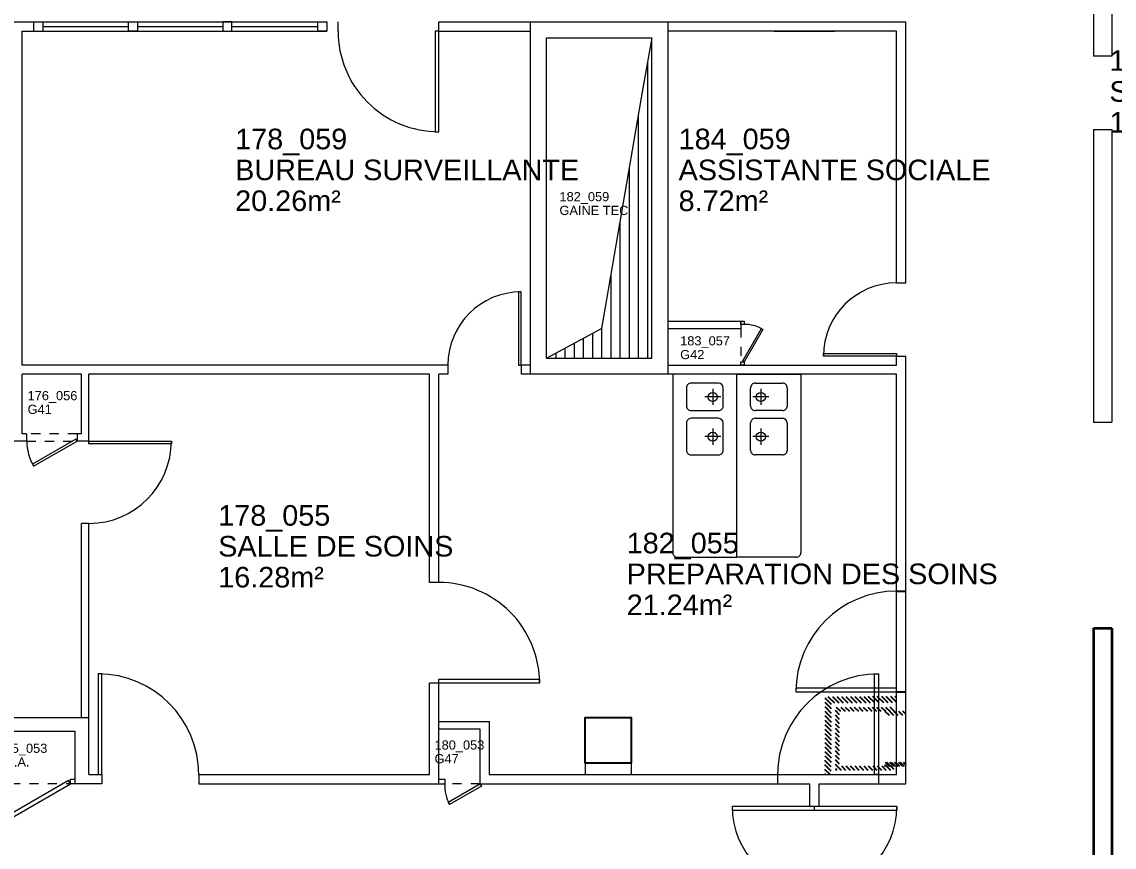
# Model space of a CAD drawing. Header units: metres. Extents: x -8 to 211, y -5 to 116.
# Drawn here: x 175.3 to 187.22, y 51.63 to 60.65 of the extents above; entities that cross this region are included whole.
import ezdxf

# ---------------------------------------------------------------- set-up
doc = ezdxf.new("R2010")
doc.units = ezdxf.units.M
doc.header["$LTSCALE"] = 0.6
doc.header["$MEASUREMENT"] = 0
doc.linetypes.add('CACHÉ', pattern=[0.25, 0.125, -0.125])
doc.linetypes.add('CONTINU', pattern=[0])
doc.layers.get('0').update_dxf_attribs({"linetype": 'CONTINUOUS'})
for name, color, linetype in [('002 poteaux', 7, 'CONTINUOUS'), ('A_Etiqu_Gaine', 8, 'CONTINUOUS'), ('A_Etiqu_Gaine_ancien', 8, 'CONTINUOUS'), ('A_Etiqu_Gaine_code', 8, 'CONTINUOUS'), ('A_Etiqu_Local', 8, 'CONTINUOUS')]:
    doc.layers.add(name, color=color, linetype=linetype)
for name, color, linetype, lineweight in [('A_CHASS', 4, 'CONTINU', 20), ('A_MURS_CLOI', 7, 'CONTINU', 20), ('A_MURS_STRU', 7, 'CONTINU', 35), ('A_PORT', 8, 'CONTINUOUS', 0), ('A_SANI', 5, 'CONTINU', 0)]:
    doc.layers.add(name, color=color, linetype=linetype, lineweight=lineweight)
doc.styles.add('Attribut', font='arial.ttf')
pattern_1 = [(315, (106.072458, 225.85571), (0.024476773, 0.024476773), [])]
pattern_2 = [(315, (106.06861, 225.85571), (0.024476773, 0.024476773), [])]

# ---------------------------------------------------------------- blocks, each defined once
blk = doc.blocks.new('A_Etiqu_Local')
at = {"style": 'Attribut', "flags": 1}
for tag, p in [('CODE_HOPITAL', (-0.446, 1.974)), ('CODE_SITE', (-0.446, 1.749)), ('CODE_BATIMENT', (-0.446, 1.524)), ('CODE_SECTEUR', (-0.446, 1.299)), ('CODE_ETAGE', (-0.446, 1.074)), ('NOM_NORMALISE', (-0.446, -0.843)), ('SECTEUR_ACTIVITE', (-0.446, -1.068)), ('SOUS_SECTEUR_ACTIVITE', (-0.446, -1.293)), ('VOLUME', (-0.446, -1.518)), ('SERVICE', (-0.446, -1.743)), ('CODE_UG', (-0.446, -1.968)), ('CODE_UA', (-0.446, -2.193)), ('CODE_POLE', (-0.446, -2.418)), ('OCCUPANT_EXTERNE', (-0.446, -2.643)), ('DISPONIBILITE', (-0.446, -2.868)), ('ACCES_HANDICAPES', (-0.446, -3.093)), ('NATURE_SOL', (-0.446, -3.318)), ('RISQUE_LABORATOIRE', (-0.446, -3.543)), ('AMIANTE', (-0.446, -3.768))]:
    blk.add_attdef(tag, p, '', height=0.15, dxfattribs=at)
at = {"layer": 'A_Etiqu_Local', "style": 'Attribut'}
for tag, p in [('CODE_PIECE', (-0.448, 0.533)), ('NOM_USAGE', (-0.448, 0.195)), ('SURFACE', (-0.448, -0.142))]:
    blk.add_attdef(tag, p, '', height=0.225, dxfattribs=at)
blk = doc.blocks.new('A_Etiqu_Gaine')
at = {"style": 'Attribut', "flags": 1}
for tag, p in [('CODE_HOPITAL', (-0.432, 0.865)), ('CODE_SITE', (-0.432, 0.715)), ('CODE_BATIMENT', (-0.432, 0.565)), ('CODE_SECTEUR', (-0.432, 0.415)), ('CODE_ETAGE', (-0.432, 0.265)), ('NOM_NORMALISE', (-0.432, -0.335)), ('SECTEUR_ACTIVITE', (-0.432, -0.485)), ('SOUS_SECTEUR_ACTIVITE', (-0.432, -0.635)), ('SURFACE', (-0.432, -0.785)), ('CODE_UG', (-0.432, -0.935)), ('CODE_POLE', (-0.432, -1.085)), ('AMIANTE', (-0.432, -1.235))]:
    blk.add_attdef(tag, p, '', height=0.1, dxfattribs=at)
at = {"layer": 'A_Etiqu_Gaine', "style": 'Attribut'}
blk.add_attdef('NOM_USAGE', (-0.432, -0.185), '', height=0.1, dxfattribs=at)
at = {"layer": 'A_Etiqu_Gaine_ancien', "style": 'Attribut'}
blk.add_attdef('CODE_PIECE_ANCIEN', (-0.432, 0.115), '', height=0.1, dxfattribs=at)
at = {"layer": 'A_Etiqu_Gaine_code', "style": 'Attribut'}
blk.add_attdef('CODE_PIECE', (-0.432, -0.035), '', height=0.1, dxfattribs=at)

msp = doc.modelspace()

# ---------------------------------------------------------------- hatches: boundary and pattern name
h = msp.add_hatch()
h.set_pattern_fill('ANSI31', color=8, scale=0.276923, angle=270, style=0)
h.set_pattern_definition([(315, (2e-11, -5.4e-05), (0.024476773, 0.024476773), [])])
h.paths.add_polyline_path([(184.85, 53.276), (184.065, 53.276), (184.065, 52.421), (184.135, 52.421), (184.135, 53.206), (184.85, 53.206)])
h = msp.add_hatch()
h.set_pattern_fill('ANSI31', color=8, scale=0.276923, angle=270, style=0)
h.set_pattern_definition(pattern_1)
h.paths.add_polyline_path([(184.181, 53.159), (184.181, 52.467), (184.823, 52.467), (184.823, 52.513), (184.719, 52.513), (184.227, 52.513), (184.227, 53.113), (184.777, 53.113), (184.823, 53.113), (184.823, 53.159)])
h = msp.add_hatch()
h.set_pattern_fill('ANSI31', color=8, scale=0.276923, angle=270, style=0)
h.set_pattern_definition(pattern_1)
h.paths.add_polyline_path([(184.181, 53.159), (184.181, 52.467), (184.823, 52.467), (184.823, 52.513), (184.719, 52.513), (184.227, 52.513), (184.227, 53.113), (184.777, 53.113), (184.823, 53.113), (184.823, 53.159)])
h = msp.add_hatch()
h.set_pattern_fill('ANSI31', color=8, scale=0.276923, angle=270, style=0)
h.set_pattern_definition(pattern_2)
h.paths.add_polyline_path([(184.95, 53.113), (184.95, 53.069), (184.719, 53.069), (184.719, 53.113)])
h = msp.add_hatch()
h.set_pattern_fill('ANSI31', color=8, scale=0.276923, angle=270, style=0)
h.set_pattern_definition(pattern_2)
h.paths.add_polyline_path([(184.95, 53.113), (184.95, 53.069), (184.719, 53.069), (184.719, 53.113)])
h.paths.add_polyline_path([(184.95, 52.557), (184.95, 52.513), (184.719, 52.513), (184.719, 52.557)])
h = msp.add_hatch()
h.set_pattern_fill('ANSI31', color=8, scale=0.276923, angle=270, style=0)
h.set_pattern_definition([(315, (-0.000342, -1.70981), (0.024476773, 0.024476773), [])])
h.paths.add_polyline_path([(184.719, 52.557), (184.719, 52.513), (184.95, 52.513), (184.95, 52.557)])

# ---------------------------------------------------------------- linework, layer by layer
at = {"color": 8}
for p, q in [((184.85, 54.426), (184.95, 54.426)), ((184.85, 53.326), (184.95, 53.326))]:
    msp.add_line(p, q, dxfattribs=at)
at = {"layer": '002 poteaux', "color": 8, "linetype": 'Continuous'}
msp.add_lwpolyline([(181.45, 52.546), (181.45, 53.046), (181.95, 53.046), (181.95, 52.546)], close=True, dxfattribs=at)
at = {"layer": 'A_CHASS', "color": 8, "linetype": 'Continuous'}
msp.add_line((187, 60.271), (187, 60.271), dxfattribs=at)
at = {"layer": 'A_MURS_CLOI', "color": 8, "linetype": 'Continuous'}
for p, q in [((187, 63.521), (187, 60.271)), ((187.2, 63.521), (187.2, 60.271)), ((174.2, 60.646), (175.599, 60.646)), ((175.527, 60.646), (178.528, 60.646)), ((175.527, 60.596), (176.462, 60.596)), ((176.562, 60.596), (177.492, 60.596)), ((177.592, 60.596), (178.528, 60.596)), ((178.75, 60.546), (178.75, 60.646)), ((179.85, 60.646), (184.95, 60.646)), ((179.85, 60.546), (179.85, 60.646)), ((182.35, 60.646), (182.35, 56.796)), ((184.95, 57.794), (184.95, 60.646)), ((175.3, 56.896), (175.3, 60.546)), ((175.3, 60.546), (175.599, 60.546)), ((175.527, 60.546), (178.628, 60.546)), ((179.85, 60.546), (180.85, 60.546)), ((184.85, 60.546), (182.35, 60.546)), ((184.85, 57.794), (184.85, 60.546)), ((181.025, 56.971), (181.025, 60.471)), ((181.025, 60.471), (182.175, 60.471)), ((182.175, 60.471), (182.08, 59.92)), ((182.175, 56.971), (182.175, 60.471)), ((187.2, 60.271), (187, 60.271)), ((187, 60.271), (187, 60.271)), ((182.128, 60.2), (182.128, 56.971)), ((182.08, 59.92), (181.628, 57.295)), ((182.028, 59.619), (182.028, 56.971)), ((187, 59.471), (187, 56.271)), ((187.2, 59.471), (187.2, 56.271)), ((181.928, 59.039), (181.928, 56.971)), ((181.828, 58.459), (181.828, 56.971)), ((181.728, 57.879), (181.728, 56.971)), ((184.85, 57.794), (184.95, 57.794)), ((182.35, 57.376), (183.15, 57.376)), ((183.15, 57.376), (183.15, 57.296)), ((181.025, 56.971), (181.628, 57.295)), ((181.628, 57.299), (181.628, 56.971)), ((182.35, 57.296), (183.15, 57.296)), ((181.328, 57.134), (181.328, 56.971)), ((181.428, 57.188), (181.428, 56.971)), ((181.528, 57.242), (181.528, 56.971)), ((181.128, 57.027), (181.128, 56.971)), ((181.228, 57.08), (181.228, 56.971)), ((179.95, 56.896), (175.3, 56.896)), ((179.95, 56.896), (179.95, 56.796)), ((180.75, 56.896), (180.75, 56.796)), ((180.85, 56.896), (180.75, 56.896)), ((181.025, 56.971), (182.175, 56.971)), ((182.35, 56.896), (184.85, 56.896)), ((184.85, 56.896), (184.85, 56.994)), ((184.85, 56.994), (184.95, 56.994)), ((184.95, 52.321), (184.95, 56.994)), ((175.3, 56.146), (175.3, 56.796)), ((175.95, 56.796), (175.3, 56.796)), ((175.95, 56.146), (175.95, 56.796)), ((179.75, 56.796), (176.03, 56.796)), ((176.03, 56.066), (176.03, 56.796)), ((179.75, 54.521), (179.75, 56.796)), ((179.85, 54.521), (179.85, 56.796)), ((179.95, 56.796), (179.85, 56.796)), ((184.85, 56.796), (180.75, 56.796)), ((184.85, 52.421), (184.85, 56.796)), ((187, 56.271), (187.2, 56.271)), ((175.35, 56.066), (175.2, 56.066)), ((175.35, 56.146), (175.3, 56.146)), ((175.35, 56.146), (175.35, 56.066)), ((175.9, 56.146), (175.9, 56.066)), ((175.95, 56.146), (175.9, 56.146)), ((176.03, 56.066), (175.9, 56.066)), ((175.95, 53.046), (175.95, 55.166)), ((176.03, 55.166), (175.95, 55.166)), ((176.03, 52.421), (176.03, 55.166)), ((179.85, 54.521), (179.75, 54.521)), ((179.75, 52.421), (179.75, 53.421)), ((179.85, 53.421), (179.75, 53.421)), ((179.85, 52.321), (179.85, 53.421)), ((174.75, 53.046), (176.03, 53.046)), ((179.855, 53.001), (180.4, 53.001)), ((180.4, 53.001), (180.4, 52.421)), ((174.75, 52.896), (175.88, 52.896)), ((175.88, 52.321), (175.88, 52.896)), ((179.85, 52.921), (180.3, 52.921)), ((180.3, 52.921), (180.3, 52.321)), ((181.45, 52.546), (181.45, 52.421)), ((181.95, 52.546), (181.95, 52.421)), ((176.03, 52.421), (176.171, 52.421)), ((176.171, 52.421), (176.171, 52.321)), ((177.23, 52.421), (179.75, 52.421)), ((177.23, 52.421), (177.23, 52.321)), ((180.4, 52.421), (183.55, 52.421)), ((183.55, 52.421), (183.55, 52.321)), ((184.65, 52.421), (184.85, 52.421)), ((184.65, 52.421), (184.65, 52.321)), ((176.171, 52.321), (175.83, 52.321)), ((177.23, 52.321), (179.916, 52.321)), ((180.3, 52.321), (183.55, 52.321)), ((184.65, 52.321), (184.95, 52.321))]:
    msp.add_line(p, q, dxfattribs=at)
at = {"layer": 'A_MURS_CLOI', "color": 8}
for p, q in [((183.511, 60.646), (184.17, 60.646)), ((183.511, 60.545), (184.17, 60.545)), ((187, 59.471), (187.2, 59.471)), ((183.55, 52.421), (184.65, 52.421)), ((183.55, 52.321), (183.903, 52.321)), ((183.903, 52.071), (183.903, 52.321)), ((184.003, 52.071), (184.003, 52.321)), ((184.003, 52.321), (184.65, 52.321))]:
    msp.add_line(p, q, dxfattribs=at)
at = {"layer": 'A_MURS_CLOI', "color": 8, "linetype": 'CACHÉ'}
for p, q in [((183.15, 57.296), (183.15, 56.896)), ((175.9, 56.146), (175.35, 56.146)), ((175.35, 56.066), (175.9, 56.066)), ((175.88, 52.321), (174.75, 52.321)), ((180.3, 52.321), (179.916, 52.321))]:
    msp.add_line(p, q, dxfattribs=at)
at = {"layer": 'A_MURS_CLOI', "color": 8, "linetype": 'Continuous'}
for points in [[(175.427, 60.546), (175.427, 60.646)], [(175.527, 60.646), (175.527, 60.546)], [(180.85, 56.796), (180.85, 60.646)], [(175.83, 52.321), (175.83, 52.371), (175.88, 52.371)], [(179.85, 52.371), (179.916, 52.371), (179.916, 52.321)]]:
    msp.add_lwpolyline(points, dxfattribs=at)
for points in [[(176.562, 60.546), (176.462, 60.546), (176.462, 60.646), (176.562, 60.646)], [(177.492, 60.546), (177.592, 60.546), (177.592, 60.646), (177.492, 60.646)], [(178.628, 60.546), (178.528, 60.546), (178.528, 60.646), (178.628, 60.646)]]:
    msp.add_lwpolyline(points, close=True, dxfattribs=at)
at = {"layer": 'A_MURS_STRU', "color": 8, "linetype": 'Continuous'}
for p, q in [((187, 54.021), (187.2, 54.021)), ((187, 54.021), (187, 50.021)), ((187.2, 54.021), (187.2, 49.721))]:
    msp.add_line(p, q, dxfattribs=at)
at = {"layer": 'A_PORT', "color": 8, "linetype": 'Continuous'}
for p, q in [((179.809, 60.546), (179.809, 59.446)), ((179.85, 60.546), (179.809, 60.546)), ((179.85, 59.446), (179.85, 60.546)), ((179.809, 59.446), (179.85, 59.446)), ((180.75, 57.696), (180.72, 57.696)), ((180.72, 57.696), (180.72, 56.896)), ((180.75, 56.896), (180.75, 57.696)), ((184.05, 56.994), (184.05, 57.024)), ((184.05, 57.024), (184.85, 57.024)), ((184.85, 57.024), (184.85, 56.994)), ((180.72, 56.896), (180.75, 56.896)), ((184.85, 56.994), (184.05, 56.994)), ((176.03, 56.066), (176.93, 56.066)), ((176.03, 56.036), (176.03, 56.066)), ((176.93, 56.066), (176.93, 56.036)), ((176.93, 56.036), (176.03, 56.036)), ((176.171, 53.521), (176.13, 53.521)), ((176.13, 53.521), (176.13, 52.421)), ((176.171, 52.421), (176.171, 53.521)), ((179.85, 53.463), (180.95, 53.463)), ((179.85, 53.421), (179.85, 53.463)), ((180.95, 53.463), (180.95, 53.421)), ((184.609, 52.421), (184.609, 53.521)), ((184.609, 53.521), (184.65, 53.521)), ((184.65, 53.521), (184.65, 52.421)), ((180.95, 53.421), (179.85, 53.421)), ((176.13, 52.421), (176.171, 52.421)), ((184.65, 52.421), (184.609, 52.421))]:
    msp.add_line(p, q, dxfattribs=at)
at = {"layer": 'A_PORT', "color": 8}
for p, q in [((184.853, 52.071), (183.053, 52.071)), ((183.053, 52.071), (183.053, 52.032)), ((183.053, 52.032), (184.853, 52.032)), ((183.953, 52.032), (183.953, 52.071)), ((184.853, 52.071), (184.853, 52.032))]:
    msp.add_line(p, q, dxfattribs=at)
at = {"layer": 'A_PORT', "color": 8, "linetype": 'Continuous'}
for points in [[(183.184, 57.34), (183.15, 57.34), (183.15, 57.377), (183.184, 57.377)], [(183.169, 56.941), (183.373, 57.294), (183.388, 57.286), (183.184, 56.933)], [(183.184, 56.896), (183.15, 56.896), (183.15, 56.933), (183.184, 56.933)], [(175.888, 56.086), (175.413, 55.812), (175.425, 55.792), (175.9, 56.066)], [(175.808, 52.356), (174.875, 51.817), (174.895, 51.782), (175.829, 52.321)], [(180.315, 52.295), (179.969, 52.095), (179.954, 52.121), (180.3, 52.321)]]:
    msp.add_lwpolyline(points, close=True, dxfattribs=at)
at = {"layer": 'A_PORT', "color": 8}
msp.add_lwpolyline([(184.85, 53.367), (183.75, 53.367), (183.75, 53.326), (184.85, 53.326)], close=True, dxfattribs=at)
at = {"layer": 'A_PORT', "color": 8, "linetype": 'Continuous'}
for centre, radius, start, end in [((179.85, 60.546), 1.1, 179.9999, 270), ((184.85, 56.994), 0.8, 90, 180), ((180.75, 56.896), 0.8, 90, 180), ((183.184, 56.933), 0.408, 60, 90), ((175.9, 56.066), 0.548, 180, 210), ((176.03, 56.066), 0.9, 270, 0), ((179.85, 53.421), 1.1, 0, 90.0001), ((176.13, 52.421), 1.1, 360, 90), ((184.65, 52.421), 1.1, 90, 180), ((180.315, 52.295), 0.4, 176.2757, 210)]:
    msp.add_arc(centre, radius, start, end, dxfattribs=at)
at = {"layer": 'A_PORT', "color": 8}
for centre, radius, start, end in [((184.85, 53.326), 1.1, 90, 180), ((183.953, 52.071), 0.9, 180, 359.9894)]:
    msp.add_arc(centre, radius, start, end, dxfattribs=at)
at = {"layer": 'A_SANI', "color": 8, "linetype": 'Continuous'}
for p, q in [((183.105, 56.796), (182.405, 56.796)), ((182.405, 56.796), (182.405, 54.846)), ((183.105, 54.796), (183.105, 56.796)), ((183.105, 54.796), (183.105, 56.796)), ((183.105, 56.796), (183.805, 56.796)), ((183.805, 56.796), (183.805, 54.846)), ((182.905, 56.698), (182.605, 56.698)), ((183.305, 56.698), (183.605, 56.698)), ((182.555, 56.648), (182.555, 56.448)), ((182.93, 56.548), (182.755, 56.548)), ((182.842, 56.636), (182.842, 56.461)), ((182.955, 56.448), (182.955, 56.648)), ((183.255, 56.448), (183.255, 56.648)), ((183.455, 56.548), (183.279, 56.548)), ((183.367, 56.636), (183.367, 56.461)), ((183.655, 56.648), (183.655, 56.448)), ((182.605, 56.398), (182.905, 56.398)), ((182.905, 56.314), (182.605, 56.314)), ((183.605, 56.398), (183.305, 56.398)), ((183.305, 56.314), (183.605, 56.314)), ((182.555, 56.264), (182.555, 55.964)), ((182.842, 56.202), (182.842, 56.026)), ((182.955, 55.964), (182.955, 56.264)), ((183.255, 55.964), (183.255, 56.264)), ((183.367, 56.202), (183.367, 56.026)), ((183.655, 56.264), (183.655, 55.964)), ((182.93, 56.114), (182.755, 56.114)), ((183.455, 56.114), (183.279, 56.114)), ((182.605, 55.914), (182.905, 55.914)), ((183.605, 55.914), (183.305, 55.914)), ((182.455, 54.796), (183.105, 54.796)), ((183.755, 54.796), (183.105, 54.796))]:
    msp.add_line(p, q, dxfattribs=at)
at = {"layer": 'A_SANI', "color": 8, "linetype": 'CACHÉ'}
msp.add_line((183.105, 56.796), (183.105, 56.796), dxfattribs=at)
msp.add_line((183.105, 56.796), (183.105, 56.796), dxfattribs=at)
at = {"layer": 'A_SANI', "color": 8, "linetype": 'Continuous'}
for centre in [(182.842, 56.548), (183.367, 56.548), (182.842, 56.114), (183.367, 56.114)]:
    msp.add_circle(centre, 0.05, dxfattribs=at)
for centre, start, end in [((182.605, 56.648), 89.9983, 179.9984), ((182.905, 56.648), 0.0006, 90.0006), ((183.305, 56.648), 89.9982, 179.9983), ((183.605, 56.648), 0.0005, 90.0006), ((182.605, 56.448), 179.996, 269.9961), ((182.905, 56.448), 269.9965, 359.9966), ((183.305, 56.448), 180.0022, 270.0023), ((183.605, 56.448), 270.0028, 0.0029), ((182.605, 56.264), 89.9988, 179.9989), ((182.905, 56.264), 0.0006, 90.0006), ((183.305, 56.264), 89.9982, 179.9983), ((183.605, 56.264), 360, 90), ((182.605, 55.964), 179.996, 269.9961), ((182.905, 55.964), 269.9965, 359.9966), ((183.305, 55.964), 180.0022, 270.0023), ((183.605, 55.964), 270.0028, 0.0029), ((182.455, 54.846), 179.996, 269.9961), ((183.755, 54.846), 270.0028, 0.0029)]:
    msp.add_arc(centre, 0.05, start, end, dxfattribs=at)

# ---------------------------------------------------------------- block references
at = {"layer": 'A_Etiqu_Gaine', "color": 8}
for p, values in [((181.6, 58.721), {'CODE_PIECE': '182_059', 'NOM_USAGE': 'GAINE TEC'}), ((182.918, 57.146), {'CODE_PIECE': '183_057', 'NOM_USAGE': 'G42'}), ((175.792, 56.547), {'CODE_PIECE': '176_056', 'NOM_USAGE': 'G41'}), ((175.464, 52.694), {'CODE_PIECE': '175_053', 'NOM_USAGE': 'R.I.A.'}), ((180.236, 52.73), {'CODE_PIECE': '180_053', 'NOM_USAGE': 'G47'})]:
    msp.add_blockref('A_Etiqu_Gaine', p, dxfattribs=at).add_auto_attribs(values)
at = {"layer": 'A_Etiqu_Local', "color": 8}
ref = msp.add_blockref('A_Etiqu_Local', (187.621, 59.578), dxfattribs=at)
ref.add_attrib('CODE_PIECE', '188_060', (187.173, 60.111), dxfattribs={"height": 0.225, "style": 'Attribut'})
ref.add_attrib('NOM_USAGE', 'SANITAIRE', (187.173, 59.773), dxfattribs={"height": 0.225, "style": 'Attribut'})
ref.add_attrib('SURFACE', '1.75m²', (187.173, 59.436), dxfattribs={"height": 0.225, "style": 'Attribut'})
ref = msp.add_blockref('A_Etiqu_Local', (178.075, 58.721), dxfattribs=at)
ref.add_attrib('CODE_PIECE', '178_059', (177.627, 59.254), dxfattribs={"height": 0.225, "style": 'Attribut'})
ref.add_attrib('NOM_USAGE', 'BUREAU SURVEILLANTE', (177.627, 58.916), dxfattribs={"height": 0.225, "style": 'Attribut'})
ref.add_attrib('SURFACE', '20.26m²', (177.627, 58.579), dxfattribs={"height": 0.225, "style": 'Attribut'})
ref = msp.add_blockref('A_Etiqu_Local', (182.917, 58.721), dxfattribs=at)
ref.add_attrib('CODE_PIECE', '184_059', (182.469, 59.254), dxfattribs={"height": 0.225, "style": 'Attribut'})
ref.add_attrib('NOM_USAGE', 'ASSISTANTE SOCIALE', (182.469, 58.916), dxfattribs={"height": 0.225, "style": 'Attribut'})
ref.add_attrib('SURFACE', '8.72m²', (182.469, 58.579), dxfattribs={"height": 0.225, "style": 'Attribut'})
ref = msp.add_blockref('A_Etiqu_Local', (177.89, 54.608), dxfattribs=at)
ref.add_attrib('CODE_PIECE', '178_055', (177.442, 55.141), dxfattribs={"height": 0.225, "style": 'Attribut'})
ref.add_attrib('NOM_USAGE', 'SALLE DE SOINS', (177.442, 54.804), dxfattribs={"height": 0.225, "style": 'Attribut'})
ref.add_attrib('SURFACE', '16.28m²', (177.442, 54.466), dxfattribs={"height": 0.225, "style": 'Attribut'})
ref = msp.add_blockref('A_Etiqu_Local', (182.35, 54.307), dxfattribs=at)
ref.add_attrib('CODE_PIECE', '182_055', (181.902, 54.839), dxfattribs={"height": 0.225, "style": 'Attribut'})
ref.add_attrib('NOM_USAGE', 'PREPARATION DES SOINS', (181.902, 54.502), dxfattribs={"height": 0.225, "style": 'Attribut'})
ref.add_attrib('SURFACE', '21.24m²', (181.902, 54.164), dxfattribs={"height": 0.225, "style": 'Attribut'})

doc.saveas('drawing.dxf')
